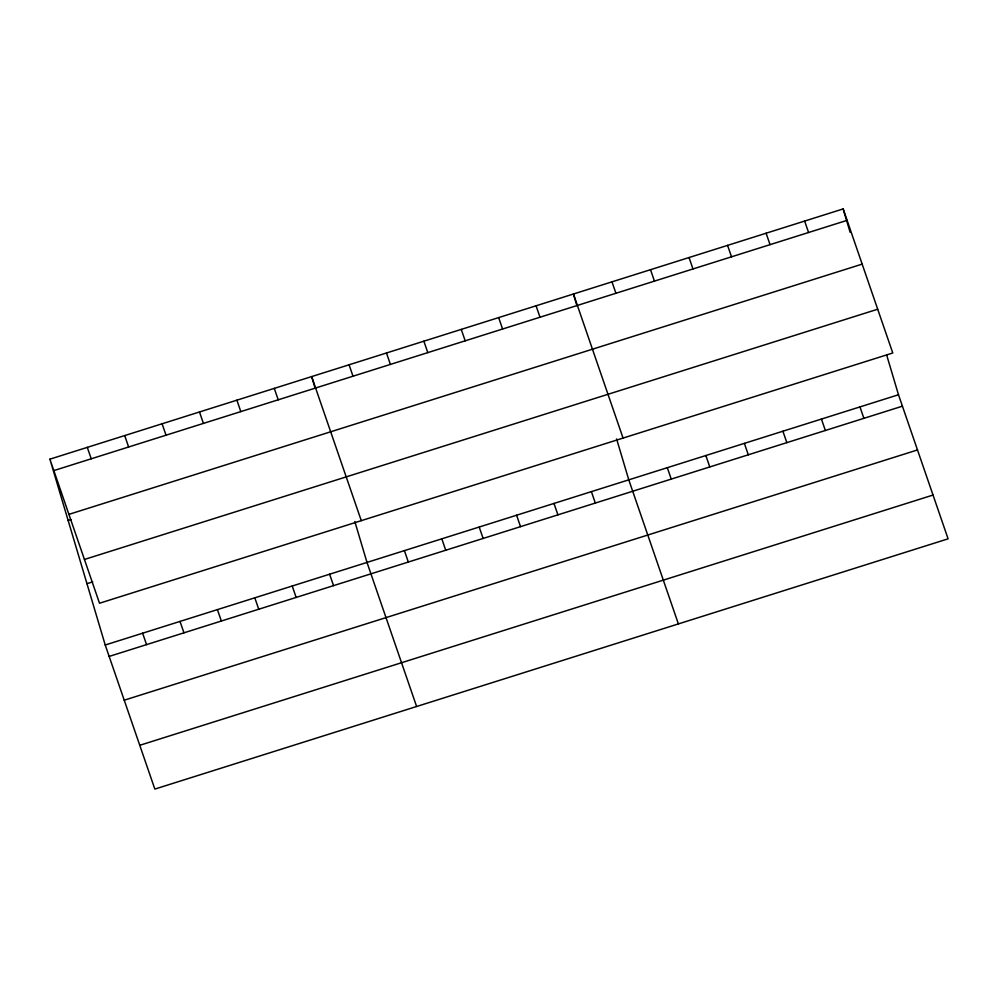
<?xml version="1.0" encoding="UTF-8"?>
<svg xmlns="http://www.w3.org/2000/svg" width="998" height="998" viewBox="0 0 998 998"><rect width="100%" height="100%" fill="white"/><g stroke="black" fill="none" stroke-linecap="round" stroke-linejoin="round"><path stroke-width="1.5" d="M49.9 459.167L843.16 208.919L892.773 352.993L99.513 603.241L49.9 459.167L105.227 645.007L154.84 789.081L948.1 538.833L898.487 394.759L886.76 355.338M53.83 470.594L847.102 220.346M68.912 514.369L862.172 264.121M68.163 520.494L71.033 519.584M84.431 559.466L877.704 309.218M86.963 583.68L92.727 581.859M105.227 645.007L898.487 394.759M109.156 656.422L902.429 406.174M124.239 700.197L917.499 449.948M139.757 745.306L933.03 495.058M804.638 221.082L808.567 232.497M859.964 406.91L863.894 418.337M766.102 233.233L770.044 244.66M821.429 419.06L825.371 430.487M727.579 245.383L731.509 256.81M782.906 431.223L786.836 442.638M689.044 257.546L692.974 268.961M744.371 443.374L748.3 454.801M650.509 269.697L654.451 281.124M705.836 455.525L709.778 466.952M611.986 281.848L615.916 293.275M667.313 467.688L671.242 479.102M623.064 438.085L573.451 294.011L576.931 305.687M678.39 623.912L628.777 479.838L616.614 438.958M536.063 305.8L539.993 317.227M591.39 491.64L595.319 503.067M498.663 317.601L502.593 329.028M553.99 503.429L557.919 514.856M461.263 329.402L465.193 340.829M516.59 515.23L520.519 526.657M423.863 341.191L427.805 352.618M479.19 527.031L483.132 538.458M386.476 352.993L390.405 364.42M441.802 538.82L445.732 550.247M349.075 364.794L353.005 376.221M404.402 550.622L408.332 562.049M361.288 520.669L311.675 376.595L315.156 388.272M416.615 706.497L367.002 562.423L354.826 521.542M274.275 388.384L278.217 399.811M329.602 574.224L333.544 585.639M236.888 400.186L240.817 411.613M292.214 586.013L296.144 597.44M199.488 411.987L203.417 423.401M254.814 597.814L258.744 609.242M162.088 423.776L166.03 435.203M217.414 609.616L221.356 621.03M124.688 435.577L128.63 447.004M180.014 621.405L183.956 632.832M87.3 447.378L91.23 458.793M142.627 633.206L146.556 644.633M843.16 208.919L850.121 232.285"/></g></svg>
